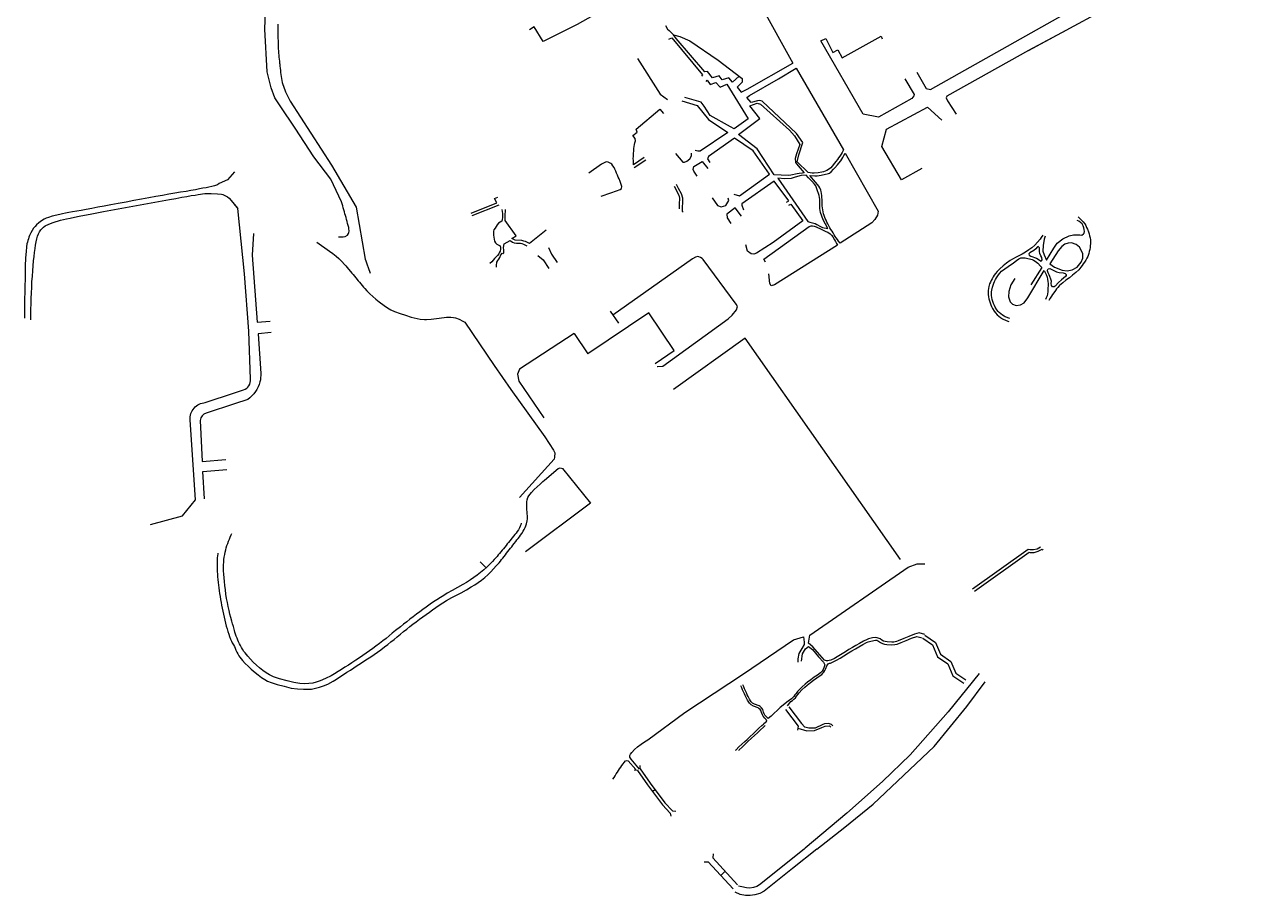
# Model space of a CAD drawing. Header units: inches. Extents: x 115195 to 116809, y 149977 to 152334.
# Drawn here: x 115897 to 116496, y 149977 to 150406 of the extents above; entities that cross this region are included whole.
import ezdxf

# ---------------------------------------------------------------- set-up
doc = ezdxf.new("R2010")
doc.units = ezdxf.units.IN
doc.header["$MEASUREMENT"] = 0
doc.layers.add('Alley', color=7, linetype='Continuous', true_color=0x005ce6)

msp = doc.modelspace()

# ---------------------------------------------------------------- linework, layer by layer
at = {"layer": 'Alley'}
for p, q in [((116252.36, 150373.9), (116274.81, 150386.71)), ((116253.57, 150370.91), (116267.84, 150379.07)), ((116220.13, 150368.17), (116227.74, 150365.87)), ((116227.74, 150365.87), (116233.39, 150359.08)), ((116196.74, 150335.36), (116202.45, 150339.22)), ((116130.14, 150316.89), (116116.85, 150311.58)), ((116203.99, 150263.83), (116173.89, 150243.65)), ((116184.94, 150264.73), (116188.98, 150258.73)), ((116167.24, 150253.65), (116140.33, 150236.1)), ((116167.24, 150253.65), (116173.89, 150243.65)), ((116123.84, 150138.42), (116120.99, 150141.41)), ((116271.17, 150068.74), (116277.4, 150060.46)), ((116272.94, 150070.07), (116279.17, 150061.79)), ((116277.4, 150060.46), (116277.12, 150058.48)), ((116198.4, 150038.65), (116196.81, 150038.81)), ((116199.63, 150039.52), (116199.64, 150041.12)), ((116205.73, 150028.48), (116207.01, 150029.27)), ((116214.51, 150017.76), (116214.72, 150016.18)), ((116215.61, 150018.79), (116217.2, 150018.61)), ((116231.23, 149993.8), (116233.23, 149993.71)), ((116233.23, 149993.71), (116245.42, 149980.47)), ((116235.57, 149997.7), (116235.49, 149995.7)), ((116235.49, 149995.7), (116247.68, 149982.46)), ((116241.58, 149989.08), (116239.32, 149987.09))]:
    msp.add_line(p, q, dxfattribs=at)
for points in [[(116197.65, 150525.78), (116274.81, 150386.71)], [(116227.9, 150439.19), (116215.35, 150432), (116205.1, 150426.45), (116168.75, 150405.81), (116152.03, 150397.36), (116147.6, 150404.58), (116145.3, 150403.09)], [(116390.77, 150392.91), (116446.16, 150422.94), (116449.53, 150424.69), (116451.54, 150425.67), (116453.42, 150426.36), (116477.6, 150428.36), (116481.2, 150428.7), (116484.32, 150429.44), (116486.42, 150430.4), (116488.86, 150431.82), (116490.97, 150433.5), (116492.15, 150435.16), (116496.2, 150442.41)], [(116335.93, 150382.37), (116340.44, 150374.28), (116342.66, 150373.84), (116446.93, 150432.64)], [(116051.28, 150301.31), (116052.52, 150301.23), (116053.55, 150301.3), (116054.55, 150301.53), (116055.59, 150302.1), (116056.22, 150302.89), (116056.37, 150303.23), (116056.5, 150304.2), (116056.38, 150305.21), (116056.24, 150305.89), (116056, 150306.89), (116055.74, 150307.87), (116055.48, 150308.85), (116055.21, 150309.81), (116054.94, 150310.77), (116054.67, 150311.73), (116054.4, 150312.68), (116054.12, 150313.64), (116053.84, 150314.59), (116053.57, 150315.54), (116053.3, 150316.5), (116053.02, 150317.46), (116052.72, 150318.55), (116047.47, 150329.64), (116039.14, 150340.64), (116029.89, 150354.79), (116022.49, 150365.8), (116019.93, 150369.66), (116018.13, 150374.65), (116016.17, 150382.42), (116014.98, 150403.52), (116015.64, 150421.28)], [(116021.42, 150405.96), (116021.41, 150404.95), (116021.41, 150403.95), (116021.41, 150402.95), (116021.42, 150401.95), (116021.42, 150400.95), (116021.44, 150399.95), (116021.45, 150398.95), (116021.47, 150397.95), (116021.49, 150396.95), (116021.52, 150395.95), (116021.56, 150394.95), (116021.61, 150393.95), (116021.68, 150392.73), (116021.75, 150391.73), (116021.83, 150390.74), (116021.92, 150389.75), (116022.02, 150388.76), (116022.12, 150387.76), (116022.23, 150386.76), (116022.28, 150386.26), (116022.39, 150385.25), (116022.5, 150384.24), (116022.61, 150383.22), (116022.74, 150382.21), (116022.87, 150381.2), (116023.01, 150380.2), (116023.17, 150379.21), (116023.36, 150378.23), (116023.57, 150377.26), (116023.81, 150376.32), (116024.11, 150375.39), (116024.45, 150374.5), (116024.84, 150373.62), (116025.23, 150372.71), (116025.64, 150371.74), (116027.4, 150368.13), (116047.86, 150336.56), (116059.91, 150315.93)], [(116212.1, 150405.26), (116213.19, 150403.53), (116213.9, 150402.75), (116216.14, 150400.77), (116219.25, 150399.92), (116224.2, 150397.68), (116238.08, 150388.15), (116249.3, 150379.74), (116249.87, 150379.15), (116249.83, 150377.42), (116247.46, 150374.97), (116249.43, 150372.44), (116252.36, 150373.9)], [(116409.47, 150403.05), (116390.77, 150392.91), (116350.54, 150370.59), (116350.24, 150369.63), (116350.93, 150368.27), (116355.27, 150361.61)], [(116213.84, 150398.51), (116215.2, 150399.24), (116230.42, 150380.95), (116229.83, 150380.39)], [(116248.47, 150380.37), (116245.09, 150377.4), (116243.41, 150379.56), (116240.12, 150378.48), (116238.63, 150380.45), (116235.34, 150379.56), (116232.91, 150382.7), (116231.57, 150382.54), (116217.39, 150398.94), (116216.14, 150400.77)], [(116330.01, 150379.1), (116334.56, 150371.27), (116334.39, 150370.69), (116333.39, 150369.37), (116316.96, 150360.14), (116309.46, 150361.6), (116288.56, 150397.67), (116291.08, 150398.84), (116294.57, 150392.02), (116296.91, 150393.31), (116299.12, 150389.41), (116318.3, 150400.02), (116318.87, 150398.71)], [(116198.32, 150388.98), (116209.46, 150371.46), (116213.19, 150368.84)], [(116267.84, 150379.07), (116276.47, 150384.31), (116299.81, 150344.12), (116299.55, 150343.74), (116299.06, 150342.87), (116298.57, 150342), (116297.94, 150341), (116297.36, 150340.19), (116296.76, 150339.39), (116295.95, 150338.31), (116295.37, 150337.5), (116294.2, 150336.01), (116293.51, 150335.29), (116292.41, 150334.41), (116291.53, 150333.93), (116289.99, 150333.32), (116289.03, 150333.05), (116287.28, 150332.74), (116285.28, 150332.66), (116284.28, 150332.67), (116282.31, 150332.93), (116276.98, 150338.22), (116277.85, 150341.61), (116279.69, 150347.68), (116276.66, 150352.2), (116259.7, 150367.99), (116258.37, 150368.41), (116257.4, 150368.24), (116254.31, 150367.35), (116252.25, 150369.9), (116253.57, 150370.91)], [(116232.14, 150377.77), (116232.72, 150378.33), (116234.21, 150376.18), (116236.93, 150377.27), (116238.99, 150374.91), (116242.3, 150376.35), (116252.9, 150359.33), (116245.95, 150354.44)], [(116245.95, 150354.44), (116244.22, 150355.45), (116234.18, 150361.07), (116231.18, 150365.6), (116229.69, 150367.55), (116221.7, 150369.86)], [(116201.63, 150340.37), (116196.37, 150336.72), (116196.35, 150337.88), (116196.34, 150338.88), (116196.33, 150339.88), (116196.35, 150340.88), (116196.37, 150341.49), (116196.43, 150342.49), (116196.51, 150343.49), (116196.64, 150344.74), (116196.76, 150345.72), (116196.92, 150346.7), (116197.11, 150347.6), (116197.32, 150348.61), (116197.21, 150349.6), (116197.16, 150349.7), (116196.15, 150351.12), (116198.29, 150352.79), (116197.75, 150354.33), (116209.45, 150364.19), (116211.21, 150361.9)], [(116338.35, 150334.98), (116328.35, 150329.29), (116318.57, 150345.76), (116320.85, 150354.35), (116341.15, 150365.06), (116348.13, 150358.73)], [(116233.39, 150359.08), (116242.89, 150352.69), (116229.15, 150343.45), (116228, 150343.48), (116226.75, 150343.71)], [(116245.83, 150322.34), (116248.6, 150321.41), (116263.27, 150332.06), (116255.31, 150343.65), (116246.09, 150349.79), (116233.3, 150340.79), (116232.89, 150339.65), (116233.99, 150337.86)], [(116217.01, 150342.37), (116220.69, 150338), (116221.45, 150337.98), (116222.61, 150338.53), (116224.17, 150339.65), (116224.97, 150341.16), (116225, 150342.47)], [(116180.51, 150321.36), (116185.33, 150322.98), (116188.11, 150323.99), (116189.8, 150324.51), (116190.5, 150325.04), (116190.62, 150326), (116190.52, 150326.57), (116190.23, 150327.57), (116189.87, 150328.49), (116189.29, 150329.8), (116188.89, 150330.72), (116188.5, 150331.67), (116188.11, 150332.63), (116187.7, 150333.58), (116187.28, 150334.52), (116186.82, 150335.42), (116186.31, 150336.27), (116185.7, 150337.02), (116185.29, 150337.37), (116183.97, 150337.99), (116183.03, 150338.15), (116180.71, 150336.99), (116174.44, 150332.6)], [(116227.74, 150331.16), (116226.15, 150333.53), (116225.73, 150334.5), (116226.15, 150335.84), (116226.93, 150336.39), (116230.27, 150338.41), (116233, 150334.88)], [(116000, 150333.31), (115996.58, 150329.3), (115992.53, 150327.47), (115991.61, 150326.94), (115990.13, 150326.31), (115986.05, 150325.46), (115984.54, 150325.16), (115982.8, 150324.84), (115980.83, 150324.49), (115978.63, 150324.1), (115976.2, 150323.68), (115973.54, 150323.23), (115970.69, 150322.75), (115967.7, 150322.23), (115964.56, 150321.68), (115961.27, 150321.1), (115957.84, 150320.48), (115954.26, 150319.82), (115950.54, 150319.14), (115946.67, 150318.42), (115942.84, 150317.7), (115939.24, 150317.03), (115935.87, 150316.4), (115932.72, 150315.82), (115929.81, 150315.28), (115927.12, 150314.78), (115924.66, 150314.33), (115922.43, 150313.92), (115920.4, 150313.54), (115918.55, 150313.19), (115916.87, 150312.87), (115915.37, 150312.58), (115914.04, 150312.31), (115910.39, 150311.49), (115908.48, 150310.88), (115907.37, 150310.43), (115906.39, 150309.93), (115905.05, 150309.12), (115903.8, 150308.22), (115902.62, 150307.24), (115901.87, 150306.44), (115901.15, 150305.51), (115900.46, 150304.44), (115899.8, 150303.24), (115899.19, 150301.88), (115898.9, 150301.14), (115898.63, 150300.36), (115898.36, 150299.55), (115898.11, 150298.7), (115897.87, 150297.8), (115897.65, 150296.43), (115897.45, 150294.15), (115897.26, 150290.95), (115897.1, 150286.84), (115896.95, 150281.81), (115896.83, 150275.87), (115896.72, 150269.01), (115896.63, 150261.24)], [(116216.41, 150326.27), (116218.74, 150321.76), (116218.98, 150320.27), (116218.91, 150317.43), (116218.85, 150315.08)], [(116220.82, 150313.51), (116220.52, 150313.78), (116220.63, 150320.35), (116220, 150322.4), (116218.6, 150325), (116217.52, 150327.04)], [(116271.71, 150318.35), (116272.93, 150319.08), (116265.68, 150328.67), (116249.7, 150317.53), (116249.69, 150316.95), (116250.52, 150314.55)], [(115899.81, 150260.43), (115899.82, 150263.04), (115899.86, 150265.68), (115899.92, 150268.33), (115900, 150271), (115900.1, 150273.69), (115900.23, 150276.4), (115900.38, 150279.12), (115900.56, 150281.86), (115900.75, 150284.53), (115900.95, 150287.04), (115901.17, 150289.4), (115901.4, 150291.6), (115901.64, 150293.64), (115901.89, 150295.52), (115902.15, 150297.25), (115902.42, 150298.82), (115902.74, 150300.24), (115903.12, 150301.54), (115903.58, 150302.71), (115904.1, 150303.76), (115904.7, 150304.67), (115905.36, 150305.46), (115906.09, 150306.11), (115906.9, 150306.64), (115908.72, 150307.54), (115910.82, 150308.37), (115914.49, 150309.48), (115915.85, 150309.81), (115917.38, 150310.16), (115919.19, 150310.55), (115921.26, 150310.98), (115923.6, 150311.45), (115926.21, 150311.97), (115929.09, 150312.52), (115932.23, 150313.12), (115935.65, 150313.76), (115939.21, 150314.42), (115942.78, 150315.08), (115946.37, 150315.74), (115949.97, 150316.4), (115953.59, 150317.06), (115957.22, 150317.72), (115960.87, 150318.38), (115964.53, 150319.04), (115968.04, 150319.67), (115971.21, 150320.23), (115974.06, 150320.73), (115976.57, 150321.17), (115978.75, 150321.55), (115980.61, 150321.86), (115982.13, 150322.11), (115985.39, 150322.55), (115988.5, 150322.68), (115991.64, 150322.53), (115993.66, 150322.31), (115994.27, 150322.16), (115995.97, 150321.36), (115996.68, 150321.02), (115997.42, 150320.28), (116001.68, 150315.26)], [(116116.5, 150312.93), (116129.16, 150318.03), (116128.06, 150320.16), (116129.59, 150320.77)], [(116235.21, 150320.53), (116237.76, 150316.63), (116239.55, 150316.01), (116241.91, 150316.71), (116243.35, 150319.16), (116242.97, 150320.32)], [(116272.84, 150316.81), (116273.92, 150317.39), (116279.8, 150309.1), (116265.18, 150298.53), (116257.02, 150293.31), (116255.67, 150292.76), (116254.33, 150292.99), (116252.59, 150294.2), (116251.7, 150297.3)], [(116059.91, 150315.93), (116064.32, 150290.35), (116064.63, 150289.41), (116064.96, 150288.46), (116066.14, 150285.28), (116066.49, 150284.34), (116066.86, 150283.41)], [(116131.65, 150314.74), (116131.84, 150313.83), (116131.89, 150312.83), (116131.93, 150311.74), (116131.95, 150310.74), (116131.85, 150309.74), (116131.58, 150309.05), (116130.78, 150308.48), (116129.94, 150308.01), (116129.31, 150307.25), (116128.82, 150306.42), (116128.27, 150305.56), (116127.76, 150304.7), (116127.55, 150304.15), (116127.46, 150303.11), (116127.52, 150302.09), (116127.64, 150301.07), (116127.82, 150300.07), (116128.08, 150299.11), (116128.43, 150298.4), (116129.11, 150297.67), (116130.15, 150297.14), (116130.66, 150297.01), (116131.03, 150296.16), (116130.98, 150295.27), (116130.73, 150294.24), (116130.34, 150293.34), (116130.07, 150292.88), (116129.46, 150292.12), (116128.07, 150290.66), (116127.3, 150289.76), (116126.75, 150288.92), (116125.65, 150288.12)], [(116153.4, 150304.6), (116145.27, 150297.94), (116143.24, 150298.98), (116142.45, 150299.24), (116141.46, 150299.41), (116138.16, 150299.67), (116136.56, 150300.52), (116138.6, 150301.83), (116133.25, 150309.28), (116133.3, 150311.51), (116133.46, 150314.8)], [(116249.49, 150311.53), (116246.44, 150315.57), (116242.4, 150312.46), (116242.53, 150310.59), (116244.25, 150307.82)], [(116261.35, 150288.9), (116260.63, 150290.31), (116282.93, 150306.43)], [(116282.93, 150306.43), (116283.91, 150306.7), (116284.44, 150306.74), (116285.39, 150306.6), (116286.33, 150306.23), (116288.77, 150305.01), (116291.1, 150303.97), (116292, 150303.53), (116293.18, 150302.77), (116293.89, 150302.08), (116294.51, 150301.28), (116295.41, 150299.83), (116295.9, 150298.95), (116296.37, 150298.07), (116296.83, 150297.19)], [(116399.07, 150301.58), (116398.5, 150300.22), (116397.97, 150296.96), (116397.9, 150294.24), (116398.5, 150292.5), (116399.72, 150289.89), (116403.21, 150295.71), (116404.98, 150298.12), (116407.75, 150300.23), (116410.87, 150301.79), (116412.96, 150302.29), (116416.04, 150302.21), (116417.12, 150302.19), (116417.89, 150302.76), (116418.15, 150303.15), (116418.31, 150303.97), (116418.24, 150304.97), (116418.08, 150305.74), (116417.73, 150306.69), (116417.17, 150307.67), (116416.45, 150308.36), (116415.53, 150308.95), (116414.7, 150309.3)], [(116415.26, 150311.16), (116417.09, 150309.34), (116417.77, 150308.61), (116418.49, 150307.69), (116419, 150306.84), (116419.43, 150305.94), (116419.82, 150305.01), (116420.3, 150303.69), (116420.62, 150302.73), (116420.9, 150301.77), (116421.14, 150300.8), (116421.29, 150299.85), (116421.34, 150298.86), (116421.3, 150297.85), (116421.22, 150296.99), (116421.1, 150295.99), (116420.94, 150294.99), (116420.75, 150294), (116420.51, 150293.03), (116420.02, 150291.6), (116419.57, 150290.72), (116419.04, 150289.86), (116418.32, 150288.78), (116417.75, 150287.95), (116417.18, 150287.13), (116416.59, 150286.32), (116415.53, 150285.03), (116414.09, 150283.66), (116412.54, 150282.39), (116410.95, 150281.16), (116409.24, 150279.89), (116407.63, 150278.69), (116406.11, 150277.39), (116405.9, 150277.18), (116405.23, 150276.43), (116404.62, 150275.65), (116404.03, 150274.84), (116403.23, 150273.7), (116402.66, 150272.87), (116402.1, 150272.05), (116401.55, 150271.19), (116400.78, 150269.88)], [(116009.48, 150302.86), (116008.67, 150292.24), (116011.13, 150259.23), (116017.66, 150259.74)], [(116129.05, 150286.39), (116128.99, 150287.56), (116129.08, 150288.54), (116129.15, 150288.78), (116129.58, 150289.58), (116130.18, 150290.37), (116130.68, 150291.17), (116131.18, 150292.36), (116131.74, 150293.18), (116132.07, 150293.16), (116132.15, 150293.12), (116132.59, 150293.49), (116132.58, 150294.74), (116132.49, 150296.08), (116132.79, 150297.77), (116135.66, 150299.45), (116136.79, 150298.63), (116137.72, 150298.28), (116138.8, 150298.17), (116139.82, 150298.18), (116140.82, 150298.16), (116141.43, 150298.07), (116142.35, 150297.71), (116143.92, 150296.88)], [(116397.93, 150302.04), (116397.11, 150300.91), (116396.51, 150300.1), (116395.32, 150298.64), (116393.92, 150297.21), (116392.41, 150295.89), (116391.04, 150294.86), (116389.37, 150293.75), (116387.65, 150292.73), (116384.69, 150291.23), (116382.92, 150290.31), (116381.84, 150289.62), (116379.96, 150288.27), (116378.4, 150287.02), (116376.78, 150285.62), (116375.36, 150284.21), (116374.5, 150283.2), (116373.92, 150282.38), (116373.38, 150281.54), (116372.87, 150280.68), (116372.4, 150279.79), (116372.04, 150279.04), (116371.66, 150278.11), (116371.28, 150276.84), (116371.12, 150275.85), (116371.03, 150274.85), (116371, 150273.99), (116371.01, 150272.98), (116371.14, 150271.7), (116371.34, 150270.72), (116371.61, 150269.76), (116371.91, 150268.8), (116372.26, 150267.86), (116372.65, 150266.98), (116373.1, 150266.09), (116373.93, 150264.71), (116374.53, 150263.9), (116375.46, 150262.86), (116376.21, 150262.18), (116377, 150261.57), (116378.05, 150260.92), (116379.87, 150260.1), (116381.07, 150259.63)], [(116040.51, 150298.61), (116046.83, 150294.2), (116048.47, 150293.05), (116050.04, 150291.81), (116051.4, 150290.62), (116052.81, 150289.2), (116054.15, 150287.72), (116054.8, 150286.96), (116055.45, 150286.2), (116056.1, 150285.43), (116057.13, 150284.2), (116057.78, 150283.44), (116058.43, 150282.68), (116059.08, 150281.91), (116059.72, 150281.15), (116060.94, 150279.69), (116061.57, 150278.92), (116062.2, 150278.14), (116062.84, 150277.36), (116063.47, 150276.59), (116064.12, 150275.83), (116065.19, 150274.64), (116066.61, 150273.24), (116068.09, 150271.89), (116069.61, 150270.6), (116071.18, 150269.34), (116073.69, 150267.45), (116075.35, 150266.34), (116076.91, 150265.44), (116078.72, 150264.62), (116081.54, 150263.58), (116084.18, 150262.71), (116087.05, 150261.78), (116089.94, 150261.03), (116091.48, 150260.8), (116093.48, 150260.67), (116094.49, 150260.66), (116096.77, 150260.78), (116100.74, 150261.29), (116104.46, 150261.71), (116106.47, 150261.72), (116107.78, 150261.57), (116108.76, 150261.36), (116110.68, 150260.7), (116112.49, 150259.82), (116113.33, 150259.29), (116127.9, 150237.94), (116136.12, 150226.2), (116152.82, 150202.86), (116157.07, 150196.34), (116157.69, 150194.97)], [(116154.63, 150296.06), (116156.02, 150292.77), (116158.87, 150288.61)], [(116296.8, 150297.15), (116265.81, 150277.68), (116264.09, 150277.1), (116263.54, 150278.27), (116263, 150283.02)], [(116395.12, 150296.18), (116394.5, 150295.41), (116393.45, 150294.59), (116391.52, 150293.41), (116390.96, 150292.87), (116391.08, 150292.19), (116391.89, 150291.76), (116394.72, 150290.87), (116395.52, 150290.32), (116396.19, 150289.75), (116397, 150289.32), (116397.27, 150289.45), (116397.55, 150289.99), (116397.31, 150291.08), (116396.87, 150291.99), (116396.4, 150293.01), (116396.18, 150294), (116396.16, 150294.38), (116396.26, 150295.37), (116396.2, 150295.88), (116395.54, 150296.58), (116395.26, 150296.45), (116395.12, 150296.18)], [(116149.32, 150292.04), (116151.95, 150290), (116154.76, 150285.76)], [(116208.12, 150237.48), (116208.23, 150237.46), (116210.8, 150237.63), (116243.05, 150260.9), (116244.96, 150262.82), (116247.08, 150265.4), (116247.63, 150267.01), (116247.63, 150267.03), (116246.97, 150268.11), (116230.69, 150290.07), (116230.17, 150290.68), (116229.4, 150291.18), (116228.61, 150291.51), (116228.07, 150291.59), (116226.88, 150291.29), (116225.43, 150290.47), (116186.32, 150262.79)], [(116381.7, 150261.12), (116379.31, 150261.98), (116378.8, 150262.26), (116377.97, 150262.82), (116376.43, 150264.12), (116375.94, 150264.63), (116375.29, 150265.4), (116374.48, 150266.62), (116374.04, 150267.53), (116373.65, 150268.51), (116373.31, 150269.46), (116373.01, 150270.42), (116372.77, 150271.39), (116372.61, 150272.37), (116372.58, 150273.28), (116372.65, 150274.28), (116372.76, 150275.07), (116373.09, 150276.54), (116373.38, 150277.5), (116373.72, 150278.45), (116374.12, 150279.37), (116374.59, 150280.24), (116375.12, 150281.09), (116376.07, 150282.53), (116376.66, 150283.35), (116377.6, 150284.39), (116379.2, 150285.58), (116380.88, 150286.7), (116383.37, 150288.49), (116384.98, 150289.69), (116386.12, 150290.5), (116387.02, 150290.91), (116387.51, 150291.01), (116388.52, 150291.01), (116389.16, 150290.91), (116392.57, 150290.1), (116393.3, 150289.77), (116394.17, 150289.27), (116395.33, 150288.37), (116396.71, 150286.92), (116397.4, 150286.13), (116391.9, 150277.65)], [(116384.12, 150280.76), (116382.05, 150277.69), (116381.07, 150274.44), (116381, 150271.72), (116381.76, 150269.34), (116383, 150268.22), (116384.71, 150267.54), (116386.8, 150267.77), (116388.72, 150268.81), (116390.41, 150271.22), (116398.55, 150284.7), (116399.01, 150283.69), (116399.44, 150282.79), (116399.94, 150281.48), (116400.18, 150280.51), (116400.37, 150279.25), (116400.41, 150278.25), (116400.41, 150277.25), (116400.4, 150276.25), (116400.38, 150275.24), (116400.33, 150274.24), (116400.19, 150273.24), (116399.93, 150272.28), (116399.57, 150271.35), (116399.17, 150270.41)], [(116400.15, 150284.88), (116400.48, 150285.53), (116401.26, 150285.67), (116402.23, 150285.28), (116404.62, 150284.09), (116405.97, 150283.79), (116407.94, 150283.54), (116408.94, 150283.17), (116409.34, 150282.75), (116409.38, 150282.26)], [(116409.38, 150282.26), (116408.96, 150281.82), (116407.06, 150280.18), (116405.65, 150278.86), (116403.94, 150277.03), (116403.51, 150276.76), (116402.67, 150276.64), (116402.15, 150277.34), (116402.05, 150278.35), (116402.06, 150279.52), (116401.81, 150280.48), (116401.3, 150281.72), (116400.93, 150282.66), (116400.53, 150283.65), (116400.18, 150284.58), (116400.16, 150284.78)], [(116207.07, 150238.96), (116216.51, 150245.36), (116203.99, 150263.83)], [(116327.9, 150142.52), (116251.38, 150251.35), (116216.12, 150226.23)], [(116140.33, 150236.1), (116139.3, 150233.75), (116140.05, 150230.21), (116152.3, 150212.28)], [(116157.69, 150194.97), (116157.58, 150192.94), (116157.29, 150191.94), (116140.35, 150172.95)], [(115985.31, 150172.43), (115984.48, 150185.75), (115996.21, 150186.72)], [(116000, 150099.74), (116000.38, 150098.81), (116000.76, 150097.88), (116001.17, 150096.96), (116001.64, 150096.02), (116002.15, 150095.18), (116002.72, 150094.37), (116003.33, 150093.58), (116003.98, 150092.82), (116005.35, 150091.36), (116006.8, 150089.95), (116008.3, 150088.57), (116010.19, 150086.95), (116011.75, 150085.68), (116013.36, 150084.48), (116015.04, 150083.4), (116016.33, 150082.71), (116018.17, 150081.96), (116021.04, 150081.08), (116024.51, 150080.1), (116028, 150079.27), (116030.98, 150078.85), (116033.99, 150078.64), (116036, 150078.63), (116037.97, 150078.78), (116039.95, 150079.12), (116041.89, 150079.62), (116043.79, 150080.27), (116045.92, 150081.19), (116048.55, 150082.62), (116050.26, 150083.66), (116051.95, 150084.74), (116053.63, 150085.84), (116055.4, 150087), (116057.08, 150088.1), (116058.76, 150089.19), (116060.43, 150090.28), (116062.11, 150091.38), (116063.78, 150092.47), (116065.45, 150093.57), (116067.12, 150094.68), (116068.78, 150095.79), (116070.42, 150096.93), (116072.05, 150098.09), (116073.9, 150099.48), (116075.47, 150100.71), (116077.03, 150101.96), (116078.58, 150103.22), (116080.13, 150104.48), (116081.68, 150105.75), (116083.24, 150107.01), (116084.79, 150108.27), (116086.31, 150109.46), (116087.89, 150110.68), (116089.49, 150111.89), (116091.09, 150113.09), (116092.7, 150114.28), (116094.32, 150115.46), (116095.94, 150116.64), (116097.56, 150117.8), (116099.2, 150118.95), (116100.85, 150120.08), (116102.52, 150121.17), (116104.4, 150122.31), (116107.02, 150123.76), (116109.67, 150125.18), (116111.53, 150126.17), (116114.16, 150127.62), (116116.58, 150129.02), (116118.28, 150130.07), (116119.95, 150131.18), (116121.57, 150132.35), (116123.2, 150133.69), (116124.69, 150135.03), (116126.14, 150136.42), (116127.54, 150137.85), (116128.9, 150139.32), (116130.26, 150140.91), (116130.89, 150141.68), (116131.52, 150142.46), (116132.14, 150143.24), (116132.76, 150144.03), (116133.38, 150144.81), (116133.99, 150145.6), (116134.63, 150146.43), (116135.25, 150147.22), (116135.86, 150148.01), (116136.47, 150148.8), (116137.09, 150149.59), (116137.7, 150150.38), (116138.44, 150151.33), (116139.05, 150152.12), (116139.66, 150152.91), (116140.26, 150153.71), (116140.84, 150154.52), (116141.41, 150155.34), (116142.1, 150156.42), (116142.6, 150157.3), (116143.06, 150158.2), (116143.46, 150159.13), (116143.8, 150160.08), (116144.13, 150161.54), (116144.21, 150162.53), (116144.19, 150164.03), (116144.12, 150165.02), (116144.03, 150166.02), (116143.95, 150167.01), (116143.88, 150168.01), (116143.85, 150168.88), (116143.87, 150169.9), (116143.95, 150170.91), (116144.13, 150171.9), (116144.48, 150173), (116144.93, 150173.87), (116145.49, 150174.68), (116146.14, 150175.45), (116147.58, 150176.9), (116148.96, 150178.2), (116150.42, 150179.56), (116151.87, 150180.92), (116152.59, 150181.61), (116159.34, 150187.31), (116159.8, 150187.41), (116160.38, 150187.59), (116161.52, 150187.37), (116175.32, 150170.27), (116143.33, 150146.21)], [(115958.79, 150159.79), (115974.52, 150163.97), (115980.82, 150171.91)], [(116141.18, 150160.46), (116140.9, 150159.5), (116140.69, 150158.94), (116140.27, 150158.04), (116139.78, 150157.18), (116139.23, 150156.35), (116138.65, 150155.53), (116138.03, 150154.74), (116137.4, 150153.95), (116136.75, 150153.17), (116135.55, 150151.73), (116134.92, 150150.95), (116134.29, 150150.17), (116133.67, 150149.39), (116133.06, 150148.6), (116132.44, 150147.82), (116131.81, 150147.04), (116131.18, 150146.27), (116130.54, 150145.5), (116129.89, 150144.73), (116129.24, 150143.98), (116127.91, 150142.48), (116127.1, 150141.6), (116125.7, 150140.18), (116124.25, 150138.79), (116122.76, 150137.45), (116121.06, 150136.04), (116119.47, 150134.82), (116117.86, 150133.63), (116116.21, 150132.49), (116114.2, 150131.21), (116112.48, 150130.2), (116109.85, 150128.74), (116107.22, 150127.29), (116104.75, 150125.89), (116103.04, 150124.86), (116101.35, 150123.79), (116099.67, 150122.71), (116098, 150121.6), (116096.35, 150120.47), (116094.43, 150119.11), (116092.81, 150117.93), (116091.2, 150116.74), (116089.6, 150115.54), (116088, 150114.34), (116086.41, 150113.13), (116084.82, 150111.91), (116083.24, 150110.69), (116081.67, 150109.45), (116079.26, 150107.5), (116077.71, 150106.23), (116076.17, 150104.96), (116074.62, 150103.69), (116073.06, 150102.43), (116071.49, 150101.2), (116069.68, 150099.85), (116068.06, 150098.67), (116066.43, 150097.52), (116064.79, 150096.37), (116063.14, 150095.24), (116061.49, 150094.11), (116059.83, 150092.99), (116057.76, 150091.62), (116056.08, 150090.53), (116054.39, 150089.45), (116052.7, 150088.38), (116051, 150087.33), (116049.29, 150086.29), (116047.55, 150085.3), (116044.91, 150083.92), (116042.15, 150082.73), (116040.25, 150082.11), (116038.59, 150081.73), (116036.6, 150081.48), (116034.59, 150081.41), (116032.18, 150081.55), (116029.22, 150082.04), (116026.01, 150082.76), (116022.12, 150083.81), (116019.28, 150084.78), (116017.3, 150085.68), (116015.6, 150086.7), (116013.98, 150087.87), (116012.42, 150089.14), (116010.91, 150090.48), (116009.29, 150092.04), (116007.9, 150093.49), (116006.56, 150094.98), (116005.91, 150095.75), (116005.29, 150096.53), (116004.69, 150097.32), (116003.96, 150098.4), (116003.44, 150099.25), (116002.96, 150100.13), (116002.51, 150101.02), (116002.09, 150101.93), (116001.69, 150102.85), (116001.31, 150103.78), (116000.95, 150104.72), (116000.57, 150105.81), (116000.27, 150106.76), (116000, 150107.61)], [(116000, 150107.61), (115999.53, 150109.52), (115999.1, 150110.92), (115998.78, 150112.24), (115998.28, 150113.93), (115997.8, 150115.67), (115997.36, 150117.49), (115996.94, 150119.37), (115996.55, 150121.31), (115996.18, 150123.32), (115995.85, 150125.39), (115995.54, 150127.53), (115995.28, 150129.64), (115995.06, 150131.64), (115994.89, 150133.53), (115994.77, 150135.3), (115994.69, 150136.96), (115994.67, 150138.5), (115994.69, 150139.94), (115994.77, 150141.26), (115994.88, 150142.51), (115995.03, 150143.73), (115995.22, 150144.92), (115995.45, 150146.08), (115995.71, 150147.22), (115996.01, 150148.32), (115996.34, 150149.4), (115996.71, 150150.45), (115997.11, 150151.49), (115997.52, 150152.53), (115997.95, 150153.58), (115998.4, 150154.63), (115998.66, 150155.23)], [(115991.83, 150145.55), (115991.78, 150145.31), (115991.66, 150144.37), (115991.57, 150143.4), (115991.51, 150142.39), (115991.47, 150141.33), (115991.46, 150140.22), (115991.47, 150139.06), (115991.51, 150137.86), (115991.57, 150136.6), (115991.66, 150135.3), (115991.76, 150133.96), (115991.88, 150132.62), (115992.02, 150131.26), (115992.17, 150129.89), (115992.34, 150128.51), (115992.53, 150127.11), (115992.73, 150125.71), (115992.95, 150124.29), (115993.19, 150122.86), (115993.44, 150121.42), (115993.71, 150119.98), (115993.99, 150118.52), (115994.29, 150117.06), (115994.6, 150115.59), (115994.94, 150114.12), (115995.29, 150112.63), (115995.65, 150111.17), (115996.02, 150109.75), (115996.41, 150108.38), (115996.81, 150107.06), (115997.22, 150105.79), (115997.64, 150104.57), (115998.08, 150103.39), (115998.53, 150102.27), (115998.98, 150101.45), (115999.48, 150100.53), (116000, 150099.74)], [(116363.29, 150128.02), (116390.65, 150147.53), (116391.64, 150147.37), (116393.34, 150147.37), (116395.06, 150147.83), (116396.7, 150148.8)], [(116364.16, 150126.87), (116391.15, 150146.17), (116391.71, 150145.97), (116393.52, 150145.97), (116395.61, 150146.53), (116397.49, 150147.64), (116397.84, 150147.12)], [(116339.73, 150105.57), (116337.08, 150106.5), (116334.64, 150105.8), (116331.88, 150104.65), (116329.53, 150103.66), (116326.73, 150102.47), (116325.79, 150102.14), (116324.48, 150101.86), (116323.49, 150101.82), (116321.19, 150101.98), (116320.2, 150102.14), (116319.49, 150102.37), (116318.6, 150102.84), (116317.74, 150103.4), (116316.86, 150103.87), (116316.4, 150104.02), (116315.42, 150104.08), (116314.08, 150103.89), (116312.12, 150103.43), (116311.37, 150103.18), (116309.57, 150102.33), (116307.58, 150101.21), (116305.85, 150100.21), (116304.12, 150099.2), (116302.4, 150098.19), (116300.69, 150097.15), (116298.31, 150095.62), (116296.62, 150094.55), (116295.3, 150093.81), (116293.49, 150092.98), (116292.73, 150092.78), (116292.08, 150092.72), (116291.44, 150092.59), (116290.44, 150093.04), (116286.99, 150096.99), (116284.68, 150099.61), (116282.52, 150101.28), (116283.14, 150105.35), (116331.6, 150138.68), (116336, 150140.38), (116339.81, 150140.39)], [(116199.45, 150039.39), (116195.31, 150044.3), (116194.57, 150045.2), (116194.54, 150046), (116194.91, 150046.74), (116195.55, 150047.52), (116196.91, 150049), (116198.36, 150050.38), (116200.11, 150051.7), (116201.81, 150052.76), (116203.52, 150053.78), (116221.6, 150067.23), (116250.5, 150086.31), (116275.16, 150103.02), (116280.14, 150104.47), (116280.46, 150101.87), (116280.48, 150100.68), (116279.33, 150098.75), (116277.85, 150096.19), (116277.33, 150093.61), (116277.34, 150092.03)], [(116272.17, 150070.57), (116273.92, 150072.57), (116274.74, 150073.15), (116275.39, 150073.72), (116276.07, 150074.45), (116276.69, 150075.23), (116277.28, 150076.05), (116277.97, 150076.94), (116279.34, 150078.4), (116280.81, 150079.76), (116281.91, 150080.7), (116283.46, 150081.94), (116285.05, 150083.15), (116286.61, 150084.25), (116288.31, 150085.38), (116289.12, 150085.99), (116289.83, 150086.67), (116290.14, 150087.05), (116290.62, 150087.91), (116291, 150088.84), (116291.55, 150090.26), (116292.15, 150091.1), (116292.92, 150091.47), (116293.33, 150091.56), (116294, 150091.79), (116296.38, 150092.91), (116298.17, 150093.99), (116299.86, 150095.09), (116302.21, 150096.56), (116303.92, 150097.58), (116305.64, 150098.59), (116307.36, 150099.59), (116309.32, 150100.72), (116311.02, 150101.62), (116311.83, 150101.97), (116312.49, 150102.19), (116314.63, 150102.67), (116315.5, 150102.79), (116316.11, 150102.76), (116316.37, 150102.68), (116317.05, 150102.3), (116317.91, 150101.75), (116318.99, 150101.17), (116319.91, 150100.88), (116321.05, 150100.69), (116323.46, 150100.52), (116325.05, 150100.63), (116326.16, 150100.9), (116328.17, 150101.65), (116330.54, 150102.69), (116333.3, 150103.83), (116335.89, 150104.63), (116338.51, 150104.01)], [(116338.77, 150103.78), (116343.64, 150100.47), (116346, 150094.66), (116351.15, 150091.17), (116353.54, 150085.31), (116358.95, 150081.73)], [(116339.79, 150105.27), (116345.1, 150101.66), (116347.47, 150095.85), (116352.61, 150092.36), (116354.99, 150086.51), (116359.94, 150083.23)], [(116279.11, 150092.48), (116279.6, 150096.13), (116281.05, 150098.51), (116282.62, 150099.63), (116284.55, 150098.2), (116287.4, 150094.67), (116289.89, 150091.92), (116290.62, 150090.66), (116290.06, 150089.19), (116289.71, 150088.33), (116289.32, 150087.64), (116289.08, 150087.34), (116288.47, 150086.77), (116286.91, 150085.65), (116285.29, 150084.56), (116283.64, 150083.35), (116282.05, 150082.12), (116280.92, 150081.18), (116279.38, 150079.83), (116277.9, 150078.38), (116277.11, 150077.48), (116276.47, 150076.64), (116275.88, 150075.84), (116275.3, 150075.09), (116274.71, 150074.46), (116274.12, 150073.95), (116272.53, 150072.87), (116268.59, 150069.61), (116267.05, 150068.19), (116265.57, 150066.85), (116264.09, 150065.5), (116262.7, 150064.23), (116261.75, 150065.22), (116261.09, 150065.98), (116260.79, 150066.5), (116260.46, 150067.44), (116260.07, 150068.64), (116259.48, 150069.45), (116258.7, 150070.12), (116258.18, 150070.43), (116255.89, 150071.25), (116255.05, 150071.79), (116254.3, 150072.48), (116253.96, 150072.89), (116253.44, 150073.74), (116252.81, 150075.08), (116252.41, 150075.99), (116252, 150076.91), (116251.59, 150077.82), (116251.12, 150078.88), (116250.71, 150079.79), (116250.22, 150080.9)], [(116366.47, 150086.37), (116351.29, 150067.47), (116332.63, 150046.32), (116318.92, 150033.19), (116301.46, 150017.63), (116280.92, 150000.45), (116280.37, 150000)], [(116246.66, 150048.65), (116246.87, 150048.91), (116248.33, 150050.27), (116249.79, 150051.63), (116251.25, 150053), (116252.3, 150053.98), (116253.76, 150055.35), (116255.23, 150056.71), (116256.69, 150058.07), (116258.16, 150059.44), (116259.62, 150060.8), (116260.35, 150061.48), (116260.59, 150061.77), (116261.97, 150062.9), (116261.76, 150063.72), (116260.99, 150064.46), (116260.22, 150065.35), (116259.83, 150066.01), (116259.42, 150067.17), (116259.11, 150068.16), (116258.7, 150068.71), (116258.09, 150069.23), (116257.71, 150069.46), (116255.43, 150070.29), (116254.39, 150070.94), (116253.51, 150071.75), (116253.1, 150072.24), (116252.49, 150073.24), (116251.83, 150074.64), (116251.42, 150075.56), (116251.02, 150076.47), (116250.61, 150077.38), (116250.14, 150078.44), (116249.73, 150079.35), (116249.29, 150080.42)], [(116286.72, 150000), (116300.35, 150010.75), (116314.39, 150022.18), (116344.32, 150050.54), (116360.42, 150070.25), (116369.43, 150082.36)], [(116248.21, 150048.51), (116248.35, 150048.78), (116249.82, 150050.14), (116251.28, 150051.51), (116252.74, 150052.88), (116254.52, 150054.54), (116255.98, 150055.9), (116257.44, 150057.27), (116258.91, 150058.63), (116260.37, 150059.99), (116261.25, 150060.81)], [(116277.27, 150059.5), (116281.79, 150058.24), (116285.54, 150058.34), (116289.11, 150059.76), (116290.77, 150060.52), (116292.94, 150060.61), (116293.48, 150060.05)], [(116294.56, 150060.6), (116293.81, 150061.38), (116292.33, 150061.83), (116290.41, 150061.6), (116289.55, 150061.39), (116285.84, 150059.56), (116282.71, 150059.5), (116280.81, 150059.96), (116279.17, 150061.79)], [(116186.3, 150034.44), (116186.84, 150035.28), (116187.38, 150036.12), (116187.93, 150036.96), (116188.47, 150037.79), (116189.03, 150038.62), (116189.58, 150039.45), (116190.14, 150040.28), (116190.7, 150041.11), (116192.4, 150043.5), (116193.12, 150043.68), (116193.71, 150043.51), (116197.5, 150039.12)], [(116198.4, 150038.65), (116203.38, 150031.61), (116210.74, 150021.79), (116214.51, 150017.76)], [(116199.63, 150039.52), (116204.59, 150032.49), (116211.89, 150022.76), (116215.61, 150018.79)], [(116286.72, 150000), (116274.61, 149990.46), (116260.72, 149979.38), (116258.67, 149978.14), (116256.21, 149977.46), (116253.84, 149977.11), (116251.52, 149977.25), (116248.88, 149977.74), (116246.42, 149978.87)], [(116280.37, 150000), (116258.48, 149982.38), (116257.19, 149981.61), (116255.43, 149981.13), (116253.68, 149980.86), (116251.97, 149980.97), (116249.71, 149981.39), (116248.09, 149981.82)]]:
    msp.add_lwpolyline(points, dxfattribs=at)
for points in [[(116248.09, 150351.61), (116258.64, 150359.5), (116253.65, 150365.77), (116257.35, 150367.02), (116258.86, 150366.61), (116273.16, 150353.75), (116275.72, 150351.05), (116278.3, 150346.75), (116276.6, 150342.1), (116275.97, 150339.86), (116276.1, 150337.94), (116277.42, 150336.17), (116280.37, 150332.84), (116279.62, 150332.62), (116278.01, 150332.49), (116276.98, 150332.32), (116273.92, 150331.62), (116272.53, 150331.51), (116265.63, 150331.81), (116257.24, 150344.63)], [(116285.7, 150331.3), (116286.81, 150331.31), (116288.76, 150331.6), (116292.36, 150332.41), (116292.91, 150332.66), (116293.7, 150333.25), (116294.88, 150334.54), (116295.55, 150335.3), (116296.89, 150336.79), (116297.54, 150337.54), (116298.45, 150338.71), (116298.99, 150339.55), (116299.5, 150340.41), (116300, 150341.28), (116300.65, 150342.41), (116316.8, 150313.9), (116316.54, 150311.99), (116315.24, 150309.74), (116313.66, 150308.24), (116298.18, 150298.1), (116297.38, 150299.2), (116296.79, 150300.01), (116296.22, 150300.82), (116295.74, 150301.52), (116295.19, 150302.35), (116294.65, 150303.2), (116294.12, 150304.05), (116293.6, 150304.9), (116293.1, 150305.76), (116292.6, 150306.63), (116292.05, 150307.64), (116291.59, 150308.53), (116291.16, 150309.43), (116290.75, 150310.35), (116290.23, 150311.72), (116289.94, 150312.68), (116289.7, 150313.65), (116289.53, 150314.62), (116289.41, 150315.62), (116289.34, 150316.62), (116289.3, 150317.63), (116289.26, 150318.64), (116289.23, 150319.64), (116289.18, 150320.65), (116289.11, 150321.65), (116288.99, 150322.64), (116288.79, 150323.61), (116288.59, 150324.25), (116288.04, 150325.42), (116287.55, 150326.24), (116287, 150327.02), (116286.02, 150328.15), (116283.12, 150331.39)], [(116289.38, 150305.93), (116291.98, 150305.38), (116289.83, 150309.64), (116288.47, 150313.3), (116288.3, 150314.27), (116288.19, 150315.27), (116288.15, 150315.81), (116288.12, 150316.82), (116288.12, 150317.83), (116288.11, 150318.83), (116288.06, 150319.82), (116287.96, 150320.64), (116287.73, 150321.6), (116287.43, 150322.56), (116286.98, 150323.91), (116286.68, 150324.88), (116286.36, 150325.83), (116286.08, 150326.43), (116285.53, 150327.23), (116284.17, 150328.66), (116282.75, 150330.15), (116282.6, 150330.34), (116281.4, 150331.62), (116278.95, 150331.53), (116276.05, 150330.73), (116273.94, 150329.94), (116270.88, 150329.82), (116267.39, 150330.12), (116282.24, 150308.9), (116283.17, 150308.52), (116285.84, 150307.77), (116286.69, 150307.37), (116288.39, 150306.41)], [(116401.29, 150287.98), (116403.61, 150286.38), (116407.38, 150284.93), (116409.82, 150284.6), (116412.27, 150284.99), (116414.75, 150286.39), (116416.71, 150288.89), (116417.57, 150290.86), (116417.62, 150292.95), (116417.1, 150294.15), (116415.89, 150296.26), (116414.29, 150297.51), (116412.04, 150298.29), (116410.32, 150298.24), (116408.77, 150297.64), (116407.29, 150296.58), (116405.44, 150294.47)]]:
    msp.add_lwpolyline(points, close=True, dxfattribs=at)
for points in [[(116000, 150224.48), (116004.56, 150225.99, 0.354851), (116007.93, 150231.27), (116007.1, 150254.84), (116004.99, 150283.16), (116001.68, 150315.26), (116000, 150317.08)], [(116018.1, 150254.21), (116011.69, 150253.49), (116012.95, 150234.02, -0.078218), (116012.58, 150229.99, -0.181692), (116006.57, 150221.32), (116000, 150219.17)], [(115980.82, 150171.91), (115978.18, 150211.16, -0.414784), (115985.69, 150219.74), (116000, 150224.48)], [(116000, 150219.17), (115986.03, 150214.6, 0.304802), (115983.21, 150210.99), (115984.13, 150190.77), (115995.8, 150191.74)]]:
    msp.add_lwpolyline(points, format="xyb", dxfattribs=at)

doc.saveas('drawing.dxf')
